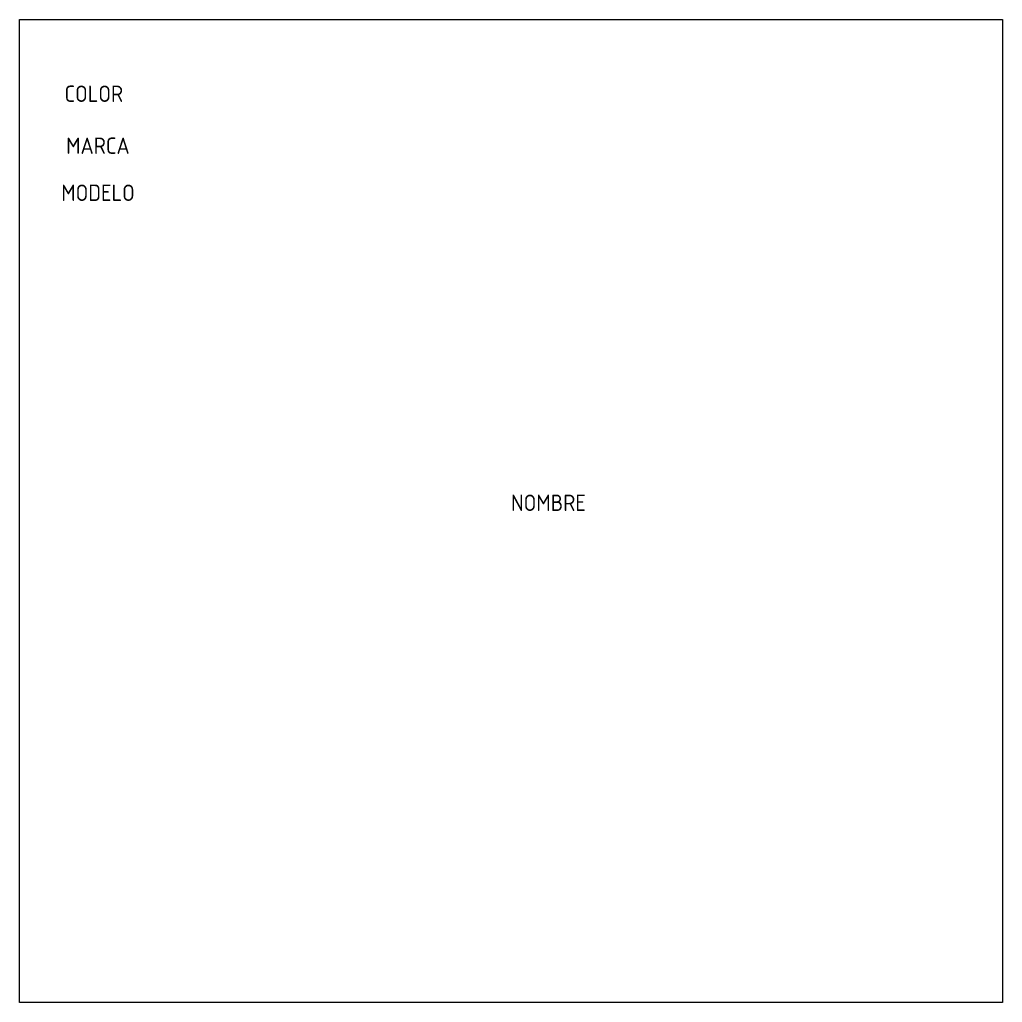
# Model space of a CAD drawing. Header units: millimetres. Extents: x 2027 to 2927, y 1051 to 1951.
import ezdxf

# ---------------------------------------------------------------- set-up
doc = ezdxf.new("R2010")
doc.units = ezdxf.units.MM
doc.layers.add('Servidor', color=7, linetype='Continuous')
doc.styles.add('Atributos', font='isocp_IV25.ttf')

msp = doc.modelspace()

# ---------------------------------------------------------------- linework, layer by layer
at = {"layer": 'Servidor'}
msp.add_lwpolyline([(2026.92, 1950.6), (2926.92, 1950.6), (2926.92, 1050.6), (2026.92, 1050.6)], close=True, dxfattribs=at)

# ---------------------------------------------------------------- texts
at = {"layer": 'Servidor', "style": 'Atributos'}
for tag, p, s, flags in [('COLOR', (2068, 1875.25), '', 1), ('MARCA', (2069.49, 1827.66), '', 1), ('MODELO', (2065.03, 1784.54), '', 1), ('NOMBRE', (2476.92, 1500.6), 'Servidor', 8)]:
    msp.add_attdef(tag, p, s, height=15, dxfattribs=dict(at, flags=flags))

doc.saveas('drawing.dxf')
